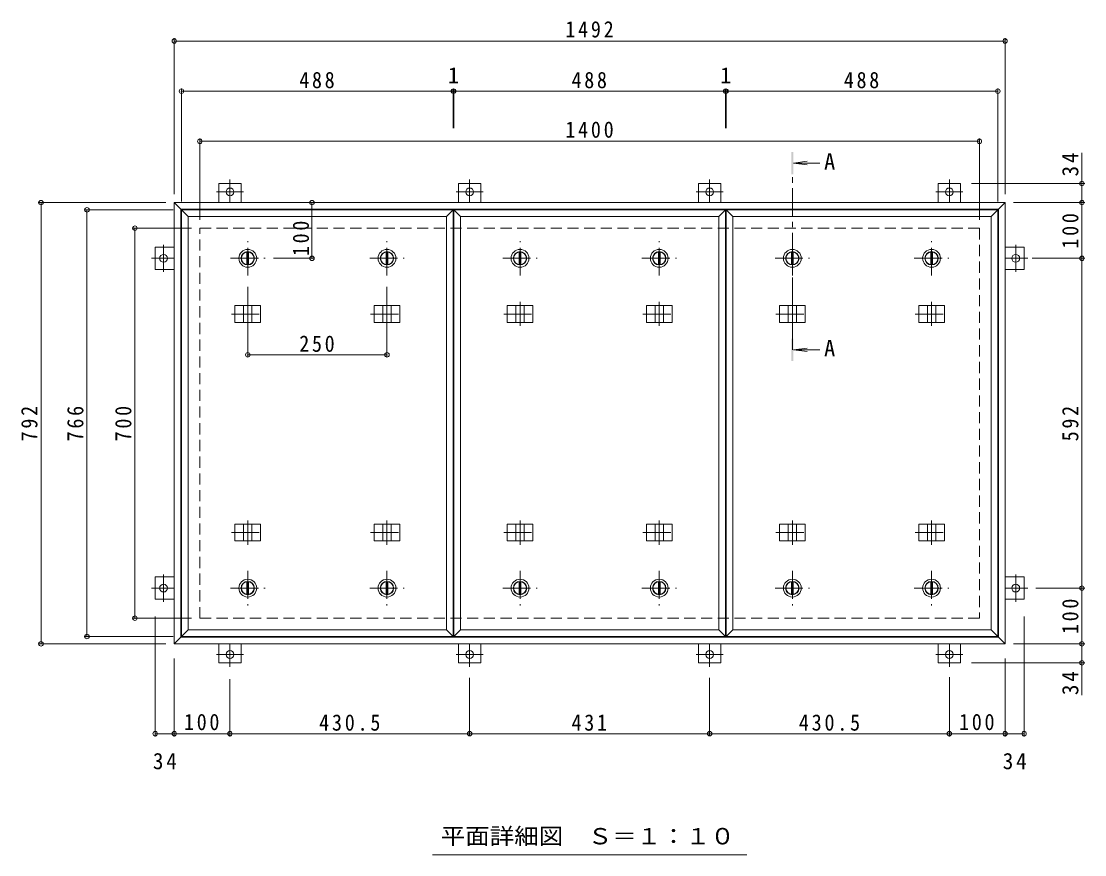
# Model space of a CAD drawing. Units: millimetres at full size, sheet at 1:10. Extents: x -2570 to 2371, y -1962 to 1208.
# Drawn here: x -1998 to -88, y -288 to 1208 of the extents above; entities that cross this region are included whole.
import ezdxf
from ezdxf.enums import TextEntityAlignment as Align

# ---------------------------------------------------------------- set-up
doc = ezdxf.new("R2010")
doc.units = ezdxf.units.MM
doc.header["$LTSCALE"] = 10
doc.header["$PDMODE"] = 32
doc.header["$PDSIZE"] = 8
doc.linetypes.add('CHAIN1', pattern=[8, 5, -1, 1, -1])
doc.linetypes.add('DASHED2', pattern=[3, 2, -1])
for name, color, linetype, lineweight in [('0-1_躯体', 2, 'DASHED2', 9), ('0-2_仕上', 4, 'Continuous', 9), ('0-3_建具', 4, 'Continuous', 9), ('0-5_寸法', 4, 'Continuous', 9), ('0-C', 2, 'Continuous', 9), ('0-E', 3, 'Continuous', 9), ('0-F', 7, 'Continuous', 9)]:
    doc.layers.add(name, color=color, linetype=linetype, lineweight=lineweight)
doc.styles.add('ＭＳ ゴシック', font='')
doc.styles.get('ＭＳ ゴシック').set_extended_font_data('MS Gothic')

msp = doc.modelspace()

# ---------------------------------------------------------------- linework, layer by layer
at = {"layer": '0-1_躯体'}
for p, q in [((-1676.82, 836.56), (-276.82, 836.56)), ((-1676.82, 136.56), (-1676.82, 836.56)), ((-276.82, 836.56), (-276.82, 136.56)), ((-276.82, 136.56), (-1676.82, 136.56))]:
    msp.add_line(p, q, dxfattribs=at)
at = {"layer": '0-2_仕上'}
for p, q in [((-1709.82, 103.56), (-1709.82, 869.56)), ((-1221.82, 103.56), (-1221.82, 869.56)), ((-1220.82, 103.56), (-1220.82, 869.56)), ((-732.82, 103.56), (-732.82, 869.56)), ((-731.82, 103.56), (-731.82, 869.56)), ((-243.82, 103.56), (-243.82, 869.56)), ((-1697.82, 115.56), (-1697.82, 857.56)), ((-1233.82, 115.56), (-1233.82, 857.56)), ((-1208.82, 115.56), (-1208.82, 857.56)), ((-744.82, 115.56), (-744.82, 857.56)), ((-719.82, 115.56), (-719.82, 857.56)), ((-255.82, 115.56), (-255.82, 857.56))]:
    msp.add_line(p, q, dxfattribs=at)
for points in [[(-1697.82, 857.56), (-1709.82, 869.56), (-1221.82, 869.56)], [(-1697.82, 857.56), (-1233.82, 857.56), (-1221.82, 869.56)], [(-1208.82, 857.56), (-1220.82, 869.56), (-732.82, 869.56)], [(-1208.82, 857.56), (-744.82, 857.56), (-732.82, 869.56)], [(-719.82, 857.56), (-731.82, 869.56), (-243.82, 869.56)], [(-719.82, 857.56), (-255.82, 857.56), (-243.82, 869.56)], [(-1697.82, 115.56), (-1709.82, 103.56), (-1221.82, 103.56)], [(-1697.82, 115.56), (-1233.82, 115.56), (-1221.82, 103.56)], [(-1208.82, 115.56), (-1220.82, 103.56), (-732.82, 103.56)], [(-1208.82, 115.56), (-744.82, 115.56), (-732.82, 103.56)], [(-719.82, 115.56), (-731.82, 103.56), (-243.82, 103.56)], [(-719.82, 115.56), (-255.82, 115.56), (-243.82, 103.56)]]:
    msp.add_lwpolyline(points, dxfattribs=at)
at = {"layer": '0-3_建具', "color": 2}
for p, q in [((-1722.82, 882.56), (-1710.82, 870.56)), ((-1722.82, 882.56), (-230.82, 882.56)), ((-1722.82, 90.56), (-1722.82, 882.56)), ((-242.82, 870.56), (-230.82, 882.56)), ((-230.82, 882.56), (-230.82, 90.56)), ((-1710.82, 870.56), (-242.82, 870.56)), ((-1710.82, 102.56), (-1710.82, 870.56)), ((-242.82, 102.56), (-242.82, 870.56)), ((-1710.82, 102.56), (-1722.82, 90.56)), ((-242.82, 102.56), (-1710.82, 102.56)), ((-242.82, 102.56), (-230.82, 90.56)), ((-230.82, 90.56), (-1722.82, 90.56))]:
    msp.add_line(p, q, dxfattribs=at)
at = {"layer": '0-3_建具'}
for p, q in [((-1613.91, 697.56), (-1613.91, 667.56)), ((-1613.91, 697.56), (-1567.73, 697.56)), ((-1598.32, 697.56), (-1598.32, 667.56)), ((-1583.32, 697.56), (-1583.32, 667.56)), ((-1567.73, 697.56), (-1567.73, 667.56)), ((-1363.91, 697.56), (-1363.91, 667.56)), ((-1363.91, 697.56), (-1317.73, 697.56)), ((-1348.32, 697.56), (-1348.32, 667.56)), ((-1333.32, 697.56), (-1333.32, 667.56)), ((-1317.73, 697.56), (-1317.73, 667.56)), ((-1124.91, 697.56), (-1124.91, 667.56)), ((-1124.91, 697.56), (-1078.73, 697.56)), ((-1109.32, 697.56), (-1109.32, 667.56)), ((-1094.32, 697.56), (-1094.32, 667.56)), ((-1078.73, 697.56), (-1078.73, 667.56)), ((-874.91, 697.56), (-874.91, 667.56)), ((-874.91, 697.56), (-828.73, 697.56)), ((-859.32, 697.56), (-859.32, 667.56)), ((-844.32, 697.56), (-844.32, 667.56)), ((-828.73, 697.56), (-828.73, 667.56)), ((-635.91, 697.56), (-635.91, 667.56)), ((-635.91, 697.56), (-589.73, 697.56)), ((-620.32, 697.56), (-620.32, 667.56)), ((-605.32, 697.56), (-605.32, 667.56)), ((-589.73, 697.56), (-589.73, 667.56)), ((-385.91, 697.56), (-385.91, 667.56)), ((-385.91, 697.56), (-339.73, 697.56)), ((-370.32, 697.56), (-370.32, 667.56)), ((-355.32, 697.56), (-355.32, 667.56)), ((-339.73, 697.56), (-339.73, 667.56)), ((-1613.91, 667.56), (-1567.73, 667.56)), ((-1363.91, 667.56), (-1317.73, 667.56)), ((-1124.91, 667.56), (-1078.73, 667.56)), ((-874.91, 667.56), (-828.73, 667.56)), ((-635.91, 667.56), (-589.73, 667.56)), ((-385.91, 667.56), (-339.73, 667.56)), ((-1613.91, 275.56), (-1613.91, 305.56)), ((-1613.91, 305.56), (-1567.73, 305.56)), ((-1598.32, 275.56), (-1598.32, 305.56)), ((-1583.32, 275.56), (-1583.32, 305.56)), ((-1567.73, 275.56), (-1567.73, 305.56)), ((-1363.91, 275.56), (-1363.91, 305.56)), ((-1363.91, 305.56), (-1317.73, 305.56)), ((-1348.32, 275.56), (-1348.32, 305.56)), ((-1333.32, 275.56), (-1333.32, 305.56)), ((-1317.73, 275.56), (-1317.73, 305.56)), ((-1124.91, 275.56), (-1124.91, 305.56)), ((-1124.91, 305.56), (-1078.73, 305.56)), ((-1109.32, 275.56), (-1109.32, 305.56)), ((-1094.32, 275.56), (-1094.32, 305.56)), ((-1078.73, 275.56), (-1078.73, 305.56)), ((-874.91, 275.56), (-874.91, 305.56)), ((-874.91, 305.56), (-828.73, 305.56)), ((-859.32, 275.56), (-859.32, 305.56)), ((-844.32, 275.56), (-844.32, 305.56)), ((-828.73, 275.56), (-828.73, 305.56)), ((-635.91, 275.56), (-635.91, 305.56)), ((-635.91, 305.56), (-589.73, 305.56)), ((-620.32, 275.56), (-620.32, 305.56)), ((-605.32, 275.56), (-605.32, 305.56)), ((-589.73, 275.56), (-589.73, 305.56)), ((-385.91, 275.56), (-385.91, 305.56)), ((-385.91, 305.56), (-339.73, 305.56)), ((-370.32, 275.56), (-370.32, 305.56)), ((-355.32, 275.56), (-355.32, 305.56)), ((-339.73, 275.56), (-339.73, 305.56)), ((-1613.91, 275.56), (-1567.73, 275.56)), ((-1363.91, 275.56), (-1317.73, 275.56)), ((-1124.91, 275.56), (-1078.73, 275.56)), ((-874.91, 275.56), (-828.73, 275.56)), ((-635.91, 275.56), (-589.73, 275.56)), ((-385.91, 275.56), (-339.73, 275.56))]:
    msp.add_line(p, q, dxfattribs=at)
at = {"layer": '0-3_建具', "linetype": 'CHAIN1'}
for p, q in [((-1590.82, 704.67), (-1590.82, 661.44)), ((-1340.82, 704.67), (-1340.82, 661.44)), ((-1101.82, 704.67), (-1101.82, 661.44)), ((-851.82, 704.67), (-851.82, 661.44)), ((-612.82, 704.67), (-612.82, 661.44)), ((-362.82, 704.67), (-362.82, 661.44)), ((-1620.23, 682.56), (-1561.41, 682.56)), ((-1370.23, 682.56), (-1311.41, 682.56)), ((-1131.23, 682.56), (-1072.41, 682.56)), ((-881.23, 682.56), (-822.41, 682.56)), ((-642.23, 682.56), (-583.41, 682.56)), ((-392.23, 682.56), (-333.41, 682.56)), ((-1590.82, 268.44), (-1590.82, 311.68)), ((-1340.82, 268.44), (-1340.82, 311.68)), ((-1101.82, 268.44), (-1101.82, 311.68)), ((-851.82, 268.44), (-851.82, 311.68)), ((-612.82, 268.44), (-612.82, 311.68)), ((-362.82, 268.44), (-362.82, 311.68)), ((-1620.23, 290.56), (-1561.41, 290.56)), ((-1370.23, 290.56), (-1311.41, 290.56)), ((-1131.23, 290.56), (-1072.41, 290.56)), ((-881.23, 290.56), (-822.41, 290.56)), ((-642.23, 290.56), (-583.41, 290.56)), ((-392.23, 290.56), (-333.41, 290.56))]:
    msp.add_line(p, q, dxfattribs=at)
at = {"layer": '0-5_寸法'}
for p, q in [((-610.82, 953.37), (-586.03, 956.64)), ((-610.82, 953.37), (-586.03, 950.11)), ((-610.82, 953.37), (-563.35, 953.37)), ((-610.82, 618.25), (-586.03, 621.51)), ((-610.82, 618.25), (-586.03, 614.99)), ((-610.82, 618.25), (-563.35, 618.25))]:
    msp.add_line(p, q, dxfattribs=at)
at = {"layer": '0-5_寸法', "linetype": 'CHAIN1'}
msp.add_line((-612.82, 618.25), (-612.82, 933.37), dxfattribs=at)
at = {"layer": '0-5_寸法', "color": 7}
msp.add_line((-1259.35, -288.06), (-694.29, -288.06), dxfattribs=at)
at = {"layer": '0-5_寸法'}
for points in [[(-610.82, 973.37), (-614.82, 973.37), (-610.82, 933.37), (-614.82, 933.37)], [(-610.82, 598.25), (-614.82, 598.25), (-610.82, 638.25), (-614.82, 638.25)]]:
    msp.add_solid(points, dxfattribs=at)
at = {"layer": '0-C', "linetype": 'CHAIN1'}
for p, q in [((-1590.82, 751.56), (-1590.82, 813.56)), ((-1340.82, 751.56), (-1340.82, 813.56)), ((-1101.82, 751.56), (-1101.82, 813.56)), ((-851.82, 751.56), (-851.82, 813.56)), ((-612.82, 751.56), (-612.82, 813.56)), ((-362.82, 751.56), (-362.82, 813.56)), ((-1621.82, 782.56), (-1559.82, 782.56)), ((-1371.82, 782.56), (-1309.82, 782.56)), ((-1132.82, 782.56), (-1070.82, 782.56)), ((-882.82, 782.56), (-820.82, 782.56)), ((-643.82, 782.56), (-581.82, 782.56)), ((-393.82, 782.56), (-331.82, 782.56)), ((-1590.82, 221.56), (-1590.82, 159.56)), ((-1340.82, 221.56), (-1340.82, 159.56)), ((-1101.82, 221.56), (-1101.82, 159.56)), ((-851.82, 221.56), (-851.82, 159.56)), ((-612.82, 221.56), (-612.82, 159.56)), ((-362.82, 221.56), (-362.82, 159.56)), ((-1621.82, 190.56), (-1559.82, 190.56)), ((-1371.82, 190.56), (-1309.82, 190.56)), ((-1132.82, 190.56), (-1070.82, 190.56)), ((-882.82, 190.56), (-820.82, 190.56)), ((-643.82, 190.56), (-581.82, 190.56)), ((-393.82, 190.56), (-331.82, 190.56))]:
    msp.add_line(p, q, dxfattribs=at)
at = {"layer": '0-C'}
for p, q in [((-1592.32, 793.96), (-1592.32, 771.16)), ((-1589.32, 793.96), (-1589.32, 771.16)), ((-1342.32, 793.96), (-1342.32, 771.16)), ((-1339.32, 793.96), (-1339.32, 771.16)), ((-1103.32, 793.96), (-1103.32, 771.16)), ((-1100.32, 793.96), (-1100.32, 771.16)), ((-853.32, 793.96), (-853.32, 771.16)), ((-850.32, 793.96), (-850.32, 771.16)), ((-614.32, 793.96), (-614.32, 771.16)), ((-611.32, 793.96), (-611.32, 771.16)), ((-364.32, 793.96), (-364.32, 771.16)), ((-361.32, 793.96), (-361.32, 771.16)), ((-1592.32, 179.15), (-1592.32, 201.96)), ((-1589.32, 179.15), (-1589.32, 201.96)), ((-1342.32, 179.15), (-1342.32, 201.96)), ((-1339.32, 179.15), (-1339.32, 201.96)), ((-1103.32, 179.15), (-1103.32, 201.96)), ((-1100.32, 179.15), (-1100.32, 201.96)), ((-853.32, 179.15), (-853.32, 201.96)), ((-850.32, 179.15), (-850.32, 201.96)), ((-614.32, 179.15), (-614.32, 201.96)), ((-611.32, 179.15), (-611.32, 201.96)), ((-364.32, 179.15), (-364.32, 201.96)), ((-361.32, 179.15), (-361.32, 201.96))]:
    msp.add_line(p, q, dxfattribs=at)
for centre, radius in [((-1590.82, 782.56), 16), ((-1590.82, 782.56), 12), ((-1590.82, 782.56), 11.5), ((-1340.82, 782.56), 16), ((-1340.82, 782.56), 12), ((-1340.82, 782.56), 11.5), ((-1101.82, 782.56), 16), ((-1101.82, 782.56), 12), ((-1101.82, 782.56), 11.5), ((-851.82, 782.56), 16), ((-851.82, 782.56), 12), ((-851.82, 782.56), 11.5), ((-612.82, 782.56), 16), ((-612.82, 782.56), 12), ((-612.82, 782.56), 11.5), ((-362.82, 782.56), 16), ((-362.82, 782.56), 12), ((-362.82, 782.56), 11.5), ((-1590.82, 190.56), 16), ((-1590.82, 190.56), 12), ((-1590.82, 190.56), 11.5), ((-1340.82, 190.56), 16), ((-1340.82, 190.56), 12), ((-1340.82, 190.56), 11.5), ((-1101.82, 190.56), 16), ((-1101.82, 190.56), 12), ((-1101.82, 190.56), 11.5), ((-851.82, 190.56), 16), ((-851.82, 190.56), 12), ((-851.82, 190.56), 11.5), ((-612.82, 190.56), 16), ((-612.82, 190.56), 12), ((-612.82, 190.56), 11.5), ((-362.82, 190.56), 16), ((-362.82, 190.56), 12), ((-362.82, 190.56), 11.5)]:
    msp.add_circle(centre, radius, dxfattribs=at)
at = {"layer": '0-E'}
for p, q in [((-1642.82, 916.76), (-1602.82, 916.76)), ((-1642.82, 916.76), (-1642.82, 882.56)), ((-1602.82, 916.76), (-1602.82, 882.56)), ((-1212.32, 916.76), (-1172.32, 916.76)), ((-1212.32, 916.76), (-1212.32, 882.56)), ((-1172.32, 916.76), (-1172.32, 882.56)), ((-781.32, 916.76), (-741.32, 916.76)), ((-781.32, 916.76), (-781.32, 882.56)), ((-741.32, 916.76), (-741.32, 882.56)), ((-350.82, 916.76), (-310.82, 916.76)), ((-350.82, 916.76), (-350.82, 882.56)), ((-310.82, 916.76), (-310.82, 882.56)), ((-1757.02, 762.56), (-1757.02, 802.56)), ((-1757.02, 802.56), (-1722.82, 802.56)), ((-196.62, 802.56), (-230.82, 802.56)), ((-196.62, 802.56), (-196.62, 762.56)), ((-1757.02, 762.56), (-1722.82, 762.56)), ((-196.62, 762.56), (-230.82, 762.56)), ((-1757.02, 170.56), (-1757.02, 210.56)), ((-1757.02, 210.56), (-1722.82, 210.56)), ((-196.62, 210.56), (-230.82, 210.56)), ((-196.62, 210.56), (-196.62, 170.56)), ((-1757.02, 170.56), (-1722.82, 170.56)), ((-196.62, 170.56), (-230.82, 170.56)), ((-1642.82, 56.36), (-1642.82, 90.56)), ((-1602.82, 56.36), (-1602.82, 90.56)), ((-1212.32, 56.36), (-1212.32, 90.56)), ((-1172.32, 56.36), (-1172.32, 90.56)), ((-781.32, 56.36), (-781.32, 90.56)), ((-741.32, 56.36), (-741.32, 90.56)), ((-350.82, 56.36), (-350.82, 90.56)), ((-310.82, 56.36), (-310.82, 90.56)), ((-1602.82, 56.36), (-1642.82, 56.36)), ((-1172.32, 56.36), (-1212.32, 56.36)), ((-741.32, 56.36), (-781.32, 56.36)), ((-310.82, 56.36), (-350.82, 56.36))]:
    msp.add_line(p, q, dxfattribs=at)
at = {"layer": '0-E', "linetype": 'CHAIN1'}
for p, q in [((-1622.82, 923.73), (-1622.82, 882.56)), ((-1192.32, 923.73), (-1192.32, 882.56)), ((-761.32, 923.73), (-761.32, 882.56)), ((-330.82, 923.73), (-330.82, 882.56)), ((-1598.44, 901.76), (-1647.2, 901.76)), ((-1167.94, 901.76), (-1216.7, 901.76)), ((-736.94, 901.76), (-785.7, 901.76)), ((-306.44, 901.76), (-355.2, 901.76)), ((-1742.02, 806.93), (-1742.02, 758.18)), ((-211.62, 758.18), (-211.62, 806.93)), ((-1763.99, 782.56), (-1722.82, 782.56)), ((-189.65, 782.56), (-230.82, 782.56)), ((-1742.02, 214.93), (-1742.02, 166.18)), ((-211.62, 166.18), (-211.62, 214.93)), ((-1763.99, 190.56), (-1722.82, 190.56)), ((-189.65, 190.56), (-230.82, 190.56)), ((-1622.82, 49.38), (-1622.82, 90.56)), ((-1192.32, 49.38), (-1192.32, 90.56)), ((-761.32, 49.38), (-761.32, 90.56)), ((-330.82, 49.38), (-330.82, 90.56)), ((-1647.2, 71.36), (-1598.44, 71.36)), ((-1216.7, 71.36), (-1167.94, 71.36)), ((-785.7, 71.36), (-736.94, 71.36)), ((-355.2, 71.36), (-306.44, 71.36))]:
    msp.add_line(p, q, dxfattribs=at)
at = {"layer": '0-E'}
for centre in [(-1622.82, 901.76), (-1192.32, 901.76), (-761.32, 901.76), (-330.82, 901.76), (-1742.02, 782.56), (-211.62, 782.56), (-1742.02, 190.56), (-211.62, 190.56), (-1622.82, 71.36), (-1192.32, 71.36), (-761.32, 71.36), (-330.82, 71.36)]:
    msp.add_circle(centre, 7, dxfattribs=at)
at = {"layer": '0-F'}
for p, q in [((-1722.82, 897.56), (-1722.82, 1177.56)), ((-1722.82, 1172.56), (-230.82, 1172.56)), ((-230.82, 897.56), (-230.82, 1177.56)), ((-1709.82, 884.56), (-1709.82, 1087.56)), ((-1709.82, 1082.56), (-1221.82, 1082.56)), ((-1221.82, 1085.56), (-1221.82, 1016.27)), ((-1221.82, 1082.56), (-1220.82, 1082.56)), ((-1220.82, 1085.56), (-1220.82, 1016.27)), ((-1220.82, 1082.56), (-732.82, 1082.56)), ((-732.82, 1085.56), (-732.82, 1016.27)), ((-732.82, 1082.56), (-731.82, 1082.56)), ((-731.82, 1085.56), (-731.82, 1016.27)), ((-731.82, 1082.56), (-243.82, 1082.56)), ((-243.82, 884.56), (-243.82, 1087.56)), ((-1676.82, 851.56), (-1676.82, 997.56)), ((-276.82, 851.56), (-276.82, 997.56)), ((-1676.82, 992.56), (-276.82, 992.56)), ((-92.73, 916.76), (-92.73, 971.94)), ((-87.73, 916.76), (-290.82, 916.76)), ((-92.73, 882.56), (-92.73, 916.76)), ((-1737.82, 882.56), (-1967.08, 882.56)), ((-1962.08, 90.56), (-1962.08, 882.56)), ((-1475.47, 882.56), (-1475.47, 782.56)), ((-215.82, 882.56), (-87.73, 882.56)), ((-92.73, 782.56), (-92.73, 882.56)), ((-1724.82, 869.56), (-1884.61, 869.56)), ((-1879.61, 103.56), (-1879.61, 869.56)), ((-1691.82, 836.56), (-1798.44, 836.56)), ((-1793.44, 136.56), (-1793.44, 836.56)), ((-1472.47, 782.56), (-1544.64, 782.56)), ((-181.89, 782.56), (-87.73, 782.56)), ((-92.73, 190.56), (-92.73, 782.56)), ((-1590.82, 606.26), (-1590.82, 731.56)), ((-1340.82, 606.26), (-1340.82, 731.56)), ((-1590.82, 609.26), (-1340.82, 609.26)), ((-175.3, 190.56), (-87.73, 190.56)), ((-92.73, 90.56), (-92.73, 190.56)), ((-1691.82, 136.56), (-1798.44, 136.56)), ((-1757.02, -75.81), (-1757.02, 139.35)), ((-196.62, -75.81), (-196.62, 139.35)), ((-1724.82, 103.56), (-1884.61, 103.56)), ((-1737.82, 90.56), (-1967.08, 90.56)), ((-215.82, 90.56), (-87.73, 90.56)), ((-92.73, 90.56), (-92.73, 56.36)), ((-1722.82, 64.35), (-1722.82, -75.81)), ((-230.82, 64.35), (-230.82, -75.81)), ((-87.73, 56.36), (-290.82, 56.36)), ((-92.73, 56.36), (-92.73, -1.6)), ((-1622.82, 27.05), (-1622.82, -75.81)), ((-1192.32, -73.81), (-1192.32, 29.38)), ((-761.32, -73.81), (-761.32, 29.38)), ((-330.82, 30.42), (-330.82, -75.81)), ((-1757.02, -70.81), (-1722.82, -70.81)), ((-1722.82, -70.81), (-1622.82, -70.81)), ((-1622.82, -70.81), (-1192.32, -70.81)), ((-1192.32, -70.81), (-761.32, -70.81)), ((-761.32, -70.81), (-330.82, -70.81)), ((-330.82, -70.81), (-230.82, -70.81)), ((-230.82, -70.81), (-196.62, -70.81))]:
    msp.add_line(p, q, dxfattribs=at)
for p in [(-1722.82, 1172.56), (-230.82, 1172.56), (-1709.82, 1082.56), (-1221.82, 1082.56), (-1220.82, 1082.56), (-732.82, 1082.56), (-731.82, 1082.56), (-243.82, 1082.56), (-1676.82, 992.56), (-276.82, 992.56), (-92.73, 916.76), (-1962.08, 882.56), (-1475.47, 882.56), (-92.73, 882.56), (-1879.61, 869.56), (-1793.44, 836.56), (-1475.47, 782.56), (-92.73, 782.56), (-1590.82, 609.26), (-1340.82, 609.26), (-92.73, 190.56), (-1793.44, 136.56), (-1879.61, 103.56), (-1962.08, 90.56), (-92.73, 90.56), (-92.73, 56.36), (-1757.02, -70.81), (-1722.82, -70.81), (-1622.82, -70.81), (-1192.32, -70.81), (-761.32, -70.81), (-330.82, -70.81), (-230.82, -70.81), (-196.62, -70.81)]:
    msp.add_point(p, dxfattribs=at)

# ---------------------------------------------------------------- texts
at = {"layer": '0-5_寸法', "color": 2, "style": 'ＭＳ ゴシック'}
for p in [(-555.79, 932.98), (-555.79, 597.85)]:
    msp.add_text('A', height=29.33, dxfattribs=at).set_placement(p, align=Align.BOTTOM_LEFT)
at = {"layer": '0-5_寸法', "color": 2, "style": 'ＭＳ ゴシック', "width": 1.1}
msp.add_text('平面詳細図\u3000Ｓ＝１：１０', height=29.33, dxfattribs=at).set_placement((-1244.32, -278.26), align=Align.BOTTOM_LEFT)
at = {"layer": '0-F', "color": 2, "style": 'ＭＳ ゴシック'}
for p in [(-1231.32, 1087.56), (-742.32, 1087.56)]:
    msp.add_text('1', height=29.33, dxfattribs=at).set_placement(p, align=Align.BOTTOM_LEFT)
at = {"layer": '0-F', "color": 2, "char_height": 29.33, "attachment_point": 7, "style": 'ＭＳ ゴシック'}
for s, insert in [('\\T1.28;\\W0.9;1492', (-1020.57, 1178.56)), ('\\T1.27;\\W0.9;488', (-1498.32, 1087.56)), ('\\T1.27;\\W0.9;488', (-1009.32, 1087.56)), ('\\T1.27;\\W0.9;488', (-520.32, 1087.56)), ('\\T1.28;\\W0.9;1400', (-1020.57, 998.56)), ('\\T1.27;\\W0.9;250', (-1498.32, 614.26)), ('\\T1.27;\\W0.9;100', (-1705.32, -64.81)), ('\\T1.28;\\W0.9;430.5', (-1462.57, -65.81)), ('\\T1.27;\\W0.9;431', (-1009.32, -65.81)), ('\\T1.28;\\W0.9;430.5', (-601.07, -65.81)), ('\\T1.27;\\W0.9;100', (-313.32, -64.81)), ('\\T1.27;\\W0.95;34', (-1761.17, -135.03)), ('\\T1.27;\\W0.95;34', (-234.97, -135.03))]:
    msp.add_mtext(s, dxfattribs=dict(at, insert=insert))
at = {"layer": '0-F', "color": 2, "char_height": 29.33, "attachment_point": 7, "rotation": 90, "style": 'ＭＳ ゴシック'}
for s, insert in [('\\T1.27;\\W0.95;34', (-98.73, 929.44)), ('\\T1.27;\\W0.9;100', (-98.73, 800.06)), ('\\T1.27;\\W0.9;100', (-1480.47, 786.57)), ('\\T1.27;\\W0.9;792', (-1968.08, 454.06)), ('\\T1.27;\\W0.9;766', (-1885.61, 454.06)), ('\\T1.27;\\W0.9;700', (-1799.44, 454.06)), ('\\T1.27;\\W0.9;592', (-98.73, 454.06)), ('\\T1.27;\\W0.9;100', (-98.73, 108.06)), ('\\T1.27;\\W0.95;34', (-98.73, -1.6))]:
    msp.add_mtext(s, dxfattribs=dict(at, insert=insert))

doc.saveas('drawing.dxf')
